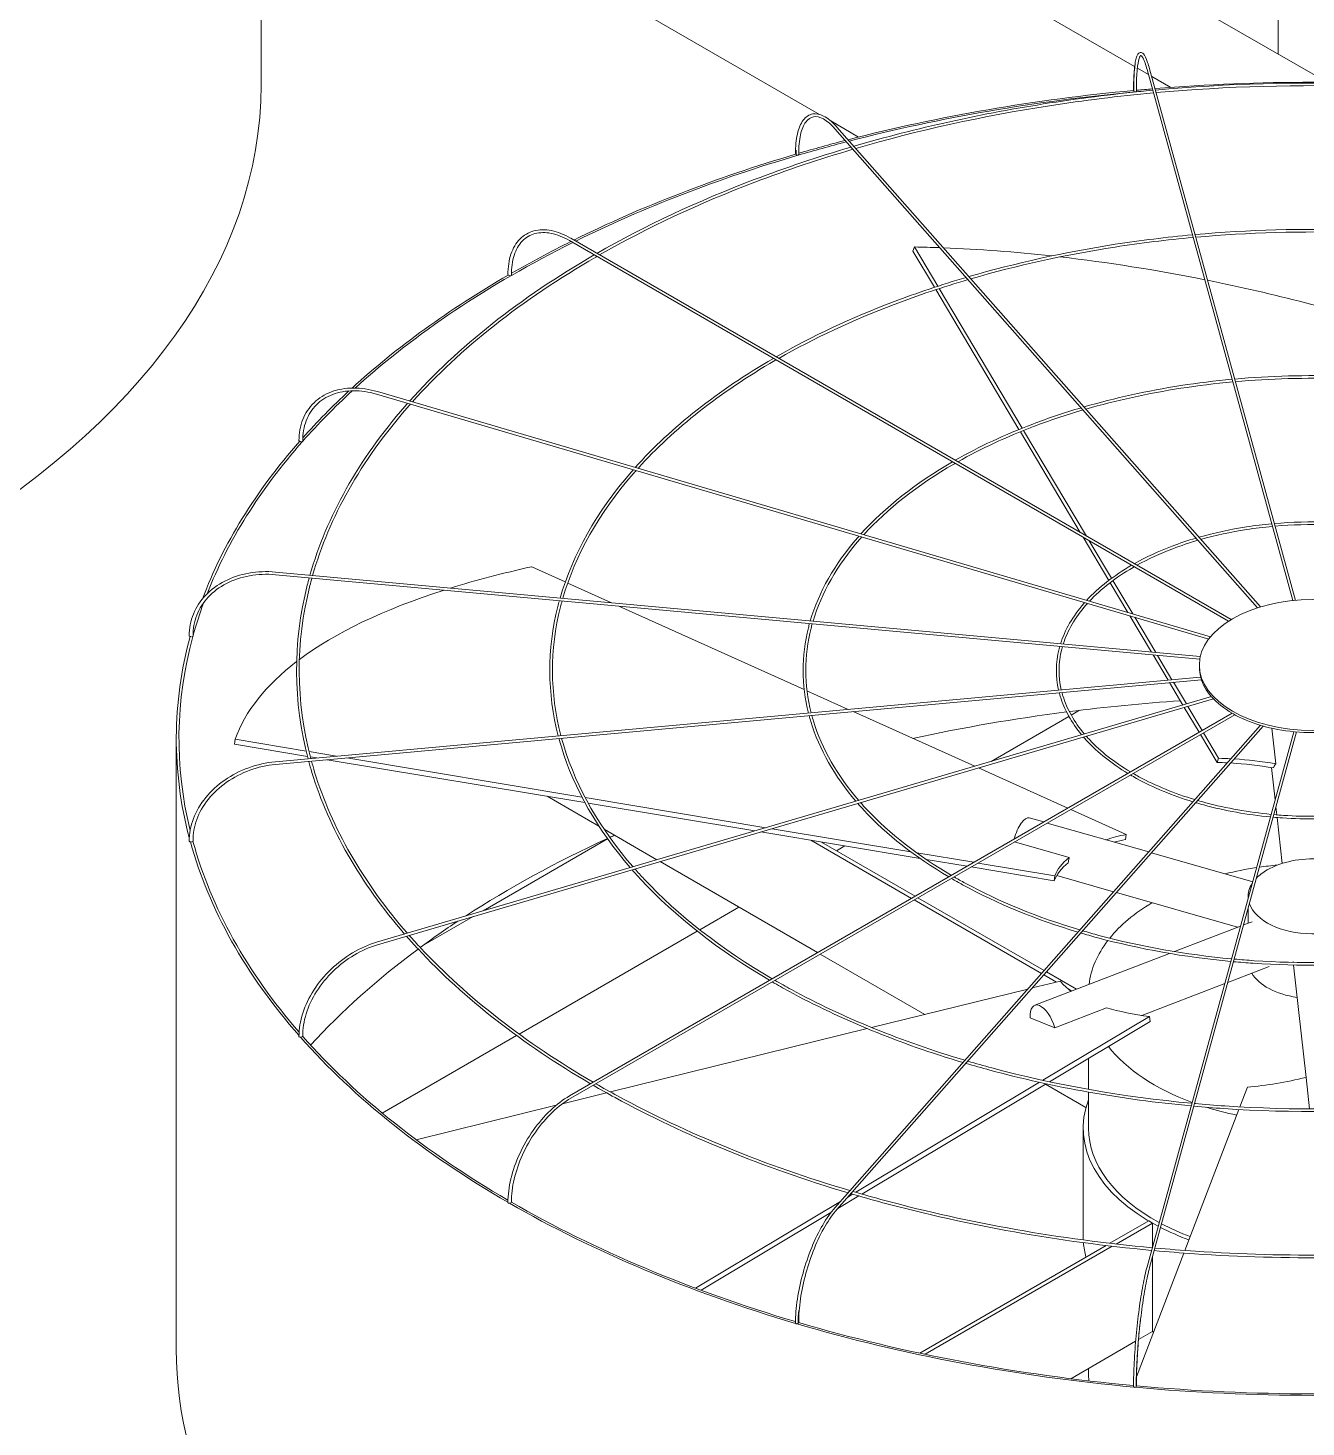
# Model space of a CAD drawing. Header units: millimetres. Extents: x -312439 to 477422, y -331570 to 212570.
# Drawn here: x 398832.4 to 399127.2, y 106753.4 to 107076 of the extents above; entities that cross this region are included whole.
import ezdxf

# ---------------------------------------------------------------- set-up
doc = ezdxf.new("R2010")
doc.units = ezdxf.units.MM

msp = doc.modelspace()

# ---------------------------------------------------------------- linework, layer by layer
at = {"color": 0, "linetype": 'Continuous', "lineweight": 0, "extrusion": (0, 0.816497, 0.57735)}
for p, q in [((399132.108, 107063.474), (398886.173, 107205.465)), ((399120.818, 107194.918), (399120.818, 107069.992)), ((398886.193, 107183.45), (399087.706, 107067.107)), ((399015.003, 107056.075), (398886.193, 107130.444)), ((399088.327, 107066.748), (399090.879, 107065.275)), ((399124.162, 106943.95), (399090.569, 107066.405)), ((399091.159, 107066.567), (399124.781, 106944.009)), ((399091.633, 107064.839), (399096.04, 107062.295)), ((399024.033, 107050.861), (399017.611, 107054.569)), ((399018.561, 107052.763), (399116.061, 106942.284)), ((399019.02, 107053.168), (399116.702, 106942.484)), ((399109.36, 106939.207), (398957.328, 107026.983)), ((398957.634, 107027.513), (399109.951, 106939.573)), ((399036.56, 107024.54), (399036.931, 107025.507)), ((399041.523, 107016.199), (399036.56, 107024.54)), ((399036.931, 107025.507), (399042.314, 107016.459)), ((399061.024, 106983.425), (399041.844, 107015.66)), ((399042.635, 107015.919), (399061.786, 106983.733)), ((398912.851, 106991.557), (399104.781, 106935.096)), ((399105.19, 106935.614), (398913.023, 106992.145)), ((399075.166, 106959.656), (399061.34, 106982.892)), ((399062.103, 106983.2), (399076.606, 106958.824)), ((399081.731, 106948.621), (399075.807, 106958.579)), ((399077.247, 106957.747), (399082.386, 106949.11)), ((398889.491, 106949.934), (399102.731, 106930.435)), ((398889.547, 106950.544), (399102.846, 106931.039)), ((398956.371, 106948.259), (398948.613, 106951.751)), ((398967.039, 106943.458), (398956.932, 106948.007)), ((399086.135, 106941.219), (399082.047, 106948.091)), ((399082.701, 106948.581), (399087.282, 106940.882)), ((399011.468, 106923.462), (398968.754, 106942.686)), ((399091.58, 106932.069), (399086.596, 106940.446)), ((399087.742, 106940.108), (399092.58, 106931.978)), ((399095.416, 106925.621), (399091.967, 106931.419)), ((399092.967, 106931.328), (399096.313, 106925.703)), ((399102.629, 106928.601), (399102.629, 106929.101)), ((399102.932, 106926.309), (398889.491, 106906.791)), ((399103.113, 106925.71), (398889.547, 106906.181)), ((399098.833, 106919.879), (399095.763, 106925.038)), ((399096.66, 106925.12), (399099.638, 106920.116)), ((398912.851, 106865.168), (399105.42, 106921.817)), ((399105.88, 106921.314), (398913.023, 106864.58)), ((399021.656, 106918.876), (399012.119, 106923.169)), ((398957.328, 106829.742), (399110.182, 106917.992)), ((399110.801, 106917.643), (398957.634, 106829.212)), ((399050.814, 106905.753), (399022.792, 106918.365)), ((399054.579, 106906.861), (399072.552, 106917.238)), ((399073.083, 106917.544), (399075.011, 106918.657)), ((399102.57, 106913.598), (399099.156, 106919.336)), ((399099.961, 106919.573), (399103.274, 106914.004)), ((399116.737, 106915.207), (399018.561, 106803.962)), ((399019.02, 106803.557), (399117.388, 106915.019)), ((399120.238, 106906.325), (399119.325, 106914.534)), ((398880.043, 106910.832), (398880.208, 106911.977)), ((398896.898, 106908.026), (398880.043, 106910.832)), ((398880.208, 106911.977), (398896.595, 106909.249)), ((399090.569, 106790.32), (399124.423, 106913.725)), ((399125.042, 106913.67), (399091.159, 106790.158)), ((399106.714, 106906.633), (399102.883, 106913.072)), ((399103.587, 106913.478), (399107.085, 106907.6)), ((398897.251, 106909.14), (398903.606, 106908.082)), ((398899.06, 106907.666), (398897.559, 106907.916)), ((398905.99, 106907.685), (398960.194, 106898.66)), ((399106.714, 106906.633), (399107.085, 106907.6)), ((398960.876, 106897.374), (398901.444, 106907.269)), ((399072.263, 106896.1), (399051.672, 106905.367)), ((399051.852, 106905.286), (399052.325, 106905.559)), ((399119.294, 106905.454), (399120.119, 106898.037)), ((398964.14, 106891.912), (398952.167, 106898.824)), ((398960.951, 106898.534), (399002.666, 106891.589)), ((399000.12, 106890.841), (398961.644, 106897.246)), ((399085.735, 106890.036), (399072.951, 106895.79)), ((399120.302, 106896.389), (399120.506, 106894.549)), ((399004.052, 106891.359), (399036.081, 106886.026)), ((399063.384, 106893.861), (399066.73, 106892.906)), ((399067.549, 106892.672), (399090.949, 106885.987)), ((399120.575, 106893.929), (399121.75, 106883.362)), ((398937.393, 106872.388), (398966.141, 106888.985)), ((398977.514, 106884.19), (398965.332, 106891.223)), ((398966.674, 106889.293), (398967.24, 106889.62)), ((399038.2, 106884.501), (399001.506, 106890.61)), ((399013.022, 106888.693), (399036.227, 106875.295)), ((399037.093, 106875.795), (399015.456, 106888.287)), ((399059.981, 106888.302), (399072.603, 106884.696)), ((399085.571, 106888.891), (399085.735, 106890.036)), ((399018.932, 106886.28), (399020.853, 106887.389)), ((399037.424, 106885.802), (399050.621, 106883.605)), ((399091.602, 106885.8), (399114.933, 106879.135)), ((399014.574, 106862.793), (398978.246, 106883.767)), ((399049.045, 106882.695), (399039.624, 106884.264)), ((399069.156, 106879.347), (399049.996, 106882.537)), ((399051.572, 106883.447), (399069.32, 106880.492)), ((399069.156, 106879.347), (399069.32, 106880.492)), ((399069.721, 106880.554), (399082.846, 106876.804)), ((399066.812, 106858.637), (399037.706, 106875.441)), ((399083.498, 106876.618), (399111.453, 106868.632)), ((399113.888, 106875.754), (399113.888, 106875.324)), ((398987.377, 106868.061), (398996.413, 106873.279)), ((399036.84, 106874.941), (399066.228, 106857.974)), ((399113.888, 106873.009), (399113.888, 106869.568)), ((398923.148, 106864.163), (398935.138, 106871.086)), ((399096.894, 106863.032), (399112.123, 106868.889)), ((399112.833, 106869.162), (399114.777, 106869.91)), ((398945.713, 106844.007), (398986.805, 106867.732)), ((399039.288, 106848.524), (399015.186, 106862.44)), ((399064.67, 106850.637), (399095.767, 106862.598)), ((399109.2, 106855.92), (399118.746, 106859.592)), ((399124.289, 106860.529), (399124.262, 106860.771)), ((399127.237, 106834.014), (399124.357, 106859.915)), ((399070.578, 106856.232), (399064.098, 106854.636)), ((399066.769, 106857.662), (399069.644, 106856.002)), ((399074.272, 106854.33), (399067.354, 106858.324)), ((399063.054, 106854.378), (399027.038, 106845.507)), ((399072.279, 106854.48), (399073.232, 106853.93)), ((399089.373, 106848.294), (399108.49, 106855.647)), ((399069.297, 106845.474), (399081.229, 106850.064)), ((399063.601, 106847.743), (399069.297, 106845.474)), ((399066.508, 106833.337), (399091.1, 106848.056)), ((399091.305, 106846.925), (399068.048, 106833.004)), ((399091.305, 106846.925), (399091.1, 106848.056)), ((398914.159, 106825.789), (398945.132, 106843.672)), ((399026.033, 106845.259), (398966.764, 106830.66)), ((399077.064, 106831.243), (399077.064, 106838.4)), ((399127.237, 106834.014), (399128.045, 106826.749)), ((398965.891, 106830.445), (398955.699, 106827.935)), ((399023.365, 106807.513), (399065.742, 106832.878)), ((399067.278, 106832.543), (399024.779, 106807.104)), ((399076.479, 106827.053), (399067.126, 106832.452)), ((399077.064, 106822.311), (399077.064, 106830.621)), ((399113.706, 106831.75), (399111.967, 106827.212)), ((398954.252, 106827.578), (398921.992, 106819.632)), ((399111.737, 106826.612), (399099.282, 106794.103)), ((399075.839, 106797.308), (399075.839, 106822.311)), ((398986.422, 106785.399), (399019.822, 106805.392)), ((399024.06, 106806.674), (399019.207, 106803.769)), ((399021.554, 106806.428), (399022.649, 106807.084)), ((399017.634, 106802.827), (398987.714, 106784.918)), ((399090.939, 106800.916), (399081.997, 106795.753)), ((399083.44, 106795.586), (399091.805, 106800.415)), ((399091.805, 106800.415), (399090.939, 106800.916)), ((399091.805, 106800.415), (399091.805, 106794.827)), ((399081.111, 106795.242), (399038.125, 106770.424)), ((399039.393, 106770.155), (399082.549, 106795.072)), ((399099.054, 106793.506), (399088.132, 106764.999)), ((399091.805, 106792.512), (399091.805, 106775.412)), ((399091.805, 106775.412), (399088.602, 106773.563)), ((399087.936, 106773.179), (399072.966, 106764.536)), ((399077.064, 106765.915), (399077.064, 106766.901)), ((399087.454, 106763.23), (399087.351, 106762.961))]:
    msp.add_line(p, q, dxfattribs=at)
at = {"color": 3, "linetype": 'Continuous', "lineweight": 0, "extrusion": (0, 0.816497, 0.57735)}
for p, q in [((398886.193, 107062.852), (398886.193, 107203.592)), ((398866.638, 106771.35), (398866.638, 106912.09))]:
    msp.add_line(p, q, dxfattribs=at)
at = {"color": 0, "linetype": 'Continuous', "lineweight": 0}
for centre, major_axis, ratio, start_param, end_param in [((398623.967, 107203.592), (-262.225, 0), 0.5773503, 2.0421116, 2.6702774), ((399128.864, 106912.09), (-262.225, 0), 0.5773503, 4.5737285, 4.8518651), ((399128.864, 106912.09), (-262.225, 0), 0.5773503, 4.8709744, 5.1337903), ((399128.864, 106912.09), (-261.613, 0), 0.5773503, 4.8702538, 5.1336735), ((399087.758, 107061.597), (0.306, 0), 0.5773503, 3.1415927, 3.7072911), ((399087.806, 107061.422), (0.306, 0.001), 0.5647458, 3.2969897, 4.867786), ((399087.806, 107061.422), (0.306, 0.001), 0.5647458, 4.867786, 6.2831853), ((399128.864, 106912.09), (-261.613, 0), 0.5773503, 4.8601846, 4.8693633), ((399128.864, 106912.09), (-262.225, 0), 0.5773503, 4.8542575, 4.8684283), ((399128.864, 106912.09), (-261.613, 0), 0.5773503, 5.1364588, 5.1836819), ((399128.864, 106912.09), (-262.225, 0), 0.5773503, 5.1365691, 5.1818933), ((399128.864, 106912.09), (-262.225, 0), 0.5773503, 5.1849758, 5.420347), ((399128.864, 106912.09), (-261.613, 0), 0.5773503, 5.183912, 5.4201653), ((399009.777, 107046.968), (0.306, 0), 0.5773503, 3.1415927, 4.134446), ((399009.916, 107046.811), (0.306, 0.003), 0.5659728, 3.6079382, 5.1787345), ((399009.916, 107046.811), (0.306, 0.003), 0.5659728, 5.1787345, 6.2831853), ((399128.864, 106912.09), (-261.613, 0), 0.5773503, 5.4234857, 5.718128), ((399128.864, 106912.09), (-262.225, 0), 0.5773503, 5.4236595, 5.4949761), ((399129.234, 106870.373), (-236.033, 90.421), 0.5343599, 5.2814302, 5.3074736), ((399129.234, 106870.373), (-236.033, 90.421), 0.5343599, 5.1688261, 5.2776752), ((399129.234, 106870.373), (-236.033, 90.421), 0.5343599, 5.0198116, 5.1604272), ((399128.864, 106912.09), (-262.225, 0), 0.5773503, 5.4989549, 5.7196003), ((398943.442, 107019.143), (0.306, 0), 0.5773503, 3.1415927, 4.450555), ((398943.659, 107019.018), (0.306, 0.004), 0.5683066, 3.9193388, 5.4901351), ((398943.659, 107019.018), (0.306, 0.004), 0.5683066, 5.4901351, 6.2831853), ((399129.234, 106870.373), (-236.033, 90.421), 0.5343599, 4.8289255, 5.0170065), ((399128.864, 106912.09), (-261.613, 0), 0.5773503, 5.7230202, 5.8115447), ((399128.864, 106912.09), (-262.225, 0), 0.5773503, 5.7247725, 5.8068149), ((399128.864, 106912.09), (-262.225, 0), 0.5773503, 5.8129334, 6.0685314), ((399128.864, 106912.09), (-261.613, 0), 0.5773503, 5.8119417, 6.0598961), ((398895.247, 106980.844), (0.306, 0), 0.5773503, 3.1415927, 4.7647143), ((398895.52, 106980.764), (0.306, 0.005), 0.5715189, 4.2314546, 5.8022509), ((398895.52, 106980.764), (0.306, 0.005), 0.5715189, 5.8022509, 6.2831853), ((399129.028, 106870.552), (-250.189, 35.961), 0.3284711, 5.5638228, 5.6785471), ((399129.028, 106870.552), (-250.189, 35.961), 0.3284711, 5.6885713, 5.965771), ((399128.864, 106912.09), (-261.613, 0), 0.5773503, 6.0736106, 6.1250005), ((399128.864, 106912.09), (-262.225, 0), 0.5773503, 6.126925, 6.4343205), ((399128.864, 106912.09), (-261.613, 0), 0.5773503, 6.1262297, 6.4235661), ((398869.91, 106935.822), (0.306, 0), 0.5773503, 3.1415927, 5.0788735), ((398870.212, 106935.794), (0.306, 0.006), 0.5752952, 4.5444916, 6.1152879), ((398870.212, 106935.794), (0.306, 0.006), 0.5752952, 6.1152879, 6.2831853), ((399129.028, 106870.552), (-250.189, 35.961), 0.3284711, 5.9728515, 6.2156373), ((399128.755, 106928.601), (-26.126, 0), 0.5773503, 0, 0.1535113), ((399128.755, 106928.601), (-26.126, 0), 0.5773503, 0.160648, 0.4676706), ((399128.864, 106770.85), (-261.613, 0), 0.5773503, 4.8296672, 4.9289778), ((399128.755, 106928.601), (-26.126, 0), 0.5773503, 0.4748072, 0.7818298), ((399128.864, 106770.85), (-261.613, 0), 0.5773503, 4.9315023, 5.0730373), ((399128.755, 106928.601), (-26.126, 0), 0.5773503, 0.7889665, 1.0959891), ((399128.755, 106928.601), (-26.126, 0), 0.5773503, 1.1031258, 1.4101484), ((399128.755, 106928.601), (-26.126, 0), 0.5773503, 1.417285, 1.7243076), ((399129.234, 106870.373), (56.639, -21.698), 0.5343599, 2.113134, 2.1658809), ((399128.864, 106869.406), (-56.639, 21.698), 0.5343599, 5.2632147, 5.3074736), ((399128.864, 106869.406), (-56.639, 21.698), 0.5343599, 5.0728277, 5.2488944), ((399129.234, 106870.373), (56.639, -21.698), 0.5343599, 1.92896, 2.0989228), ((399061.866, 106888.547), (1.518, 5.315), 0.3621096, 0, 1.5955332), ((398869.91, 106888.483), (0.306, 0), 0.5773503, 3.1415927, 5.3930328), ((399128.864, 106912.09), (-262.225, 0), 0.5773503, 0.15775, 0.4689102), ((398870.212, 106888.51), (0.306, 0.006), 0.5792658, 4.8585762, 6.2831853), ((399128.864, 106912.09), (-261.613, 0), 0.5773503, 0.1573017, 0.4645126), ((399128.864, 106770.85), (-261.613, 0), 0.5773503, 5.3840325, 5.5566031), ((399128.864, 106770.85), (-261.613, 0), 0.5773503, 5.3759613, 5.381266), ((399129.028, 106870.552), (-60.036, 8.629), 0.3284711, 5.5638228, 5.6832782), ((399128.864, 106869.406), (-60.036, 8.629), 0.3284711, 5.5638228, 5.6281345), ((399128.864, 106869.406), (-60.036, 8.629), 0.3284711, 5.9809914, 6.2156373), ((399129.028, 106870.552), (-60.036, 8.629), 0.3284711, 5.9787164, 6.2156373), ((399128.864, 106853.442), (-51.8, 0), 0.5773503, 4.9668384, 5.1151413), ((399128.864, 106875.754), (-14.976, 0), 0.5773503, 5.4977871, 5.7722245), ((399128.864, 106853.442), (-51.8, 0), 0.5773503, 4.8725497, 4.9536635), ((399128.864, 106875.754), (-14.976, 0), 0.5773503, 3.6916997, 5.4977871), ((399128.864, 106875.754), (-14.976, 0), 0.5773503, 5.9253681, 6.3268432), ((399128.864, 106853.442), (-51.8, 0), 0.5773503, 5.5125312, 5.8454489), ((399128.864, 106875.754), (-14.976, 0), 0.5773503, 0.1968015, 2.9056449), ((399128.864, 106770.85), (-261.613, 0), 0.5773503, 5.5668053, 5.6187776), ((399128.864, 106853.442), (-51.8, 0), 0.5773503, 5.864801, 6.2160224), ((399128.864, 106770.85), (-261.613, 0), 0.5773503, 5.6218563, 5.7966666), ((399128.658, 106870.538), (-59.674, -10.853), 0.3443205, 0.1772511, 0.3142745), ((399128.864, 106860.846), (-14.976, 0), 0.5773503, 0.3310244, 1.3226651), ((399066.654, 106845.477), (-1.984, 5.159), 0.4527097, 4.5393785, 7.2340672), ((399128.658, 106870.538), (-59.674, -10.853), 0.3443205, 0.5921448, 0.8290657), ((398895.247, 106843.46), (0.306, 0), 0.5773503, 3.1415927, 5.7071921), ((399128.864, 106912.09), (-262.225, 0), 0.5773503, 0.4717795, 0.7837457), ((398895.52, 106843.54), (0.306, 0.005), 0.5830421, 5.1737369, 6.2831853), ((399128.864, 106912.09), (-261.613, 0), 0.5773503, 0.4715588, 0.781436), ((399128.864, 106853.442), (-51.8, 0), 0.5773503, 0.4237953, 1.0021877), ((399128.493, 106870.346), (-56.425, -22.248), 0.5660586, 1.0925617, 1.3294826), ((399128.864, 106822.311), (-53.025, 0), 0.5773503, 6.0678252, 7.1147249), ((399128.864, 106853.442), (-51.8, 0), 0.5773503, 1.0153625, 1.0203014), ((399128.864, 106853.442), (-51.8, 0), 0.5773503, 1.0757224, 1.2236785), ((399128.864, 106822.311), (-51.8, 0), 0.5773503, 0, 0.8158921), ((398943.442, 106805.162), (0.306, 0), 0.5773503, 3.1415927, 6.0213513), ((399128.864, 106912.09), (-262.225, 0), 0.5773503, 0.7858257, 1.0981183), ((398943.659, 106805.287), (0.306, 0.004), 0.5862544, 5.4898935, 6.2831853), ((399128.864, 106912.09), (-261.613, 0), 0.5773503, 0.7858227, 1.096892), ((399128.864, 106822.311), (-53.025, 0), 0.5773503, 0.8456372, 1.0001122), ((399128.864, 106822.311), (-51.8, 0), 0.5773503, 0.8304704, 0.9913861), ((399128.864, 106797.308), (-53.025, 0), 0.5773503, 0, 0.0255506), ((399128.864, 106797.308), (-53.025, 0), 0.5773503, 0.0459168, 0.1554998), ((399009.777, 106777.336), (-0.306, 0), 0.5773503, 0, 3.1415927), ((399128.864, 106912.09), (-262.225, 0), 0.5773503, 1.0998851, 1.4125333), ((399009.916, 106777.494), (-0.306, -0.003), 0.5885883, 2.6652649, 3.1415927), ((399128.864, 106912.09), (-261.613, 0), 0.5773503, 1.1000981, 1.4118355), ((399128.864, 106797.308), (-53.025, 0), 0.5773503, 0.7969487, 0.8037884), ((399128.864, 106765.915), (-51.8, 0), 0.5773503, 0, 0.0632109), ((399087.758, 106762.708), (-0.306, 0), 0.5773503, 0, 3.1415927), ((399128.864, 106912.09), (-262.225, 0), 0.5773503, 1.4139544, 1.727034), ((399087.806, 106762.882), (-0.306, -0.001), 0.5898153, 2.9827557, 3.1415927), ((399128.864, 106912.09), (-261.613, 0), 0.5773503, 1.41439, 1.726367)]:
    msp.add_ellipse(centre, major_axis=major_axis, ratio=ratio, start_param=start_param, end_param=end_param, dxfattribs=at)
at = {"color": 3, "linetype": 'Continuous', "lineweight": 0}
for centre, start_param, end_param in [((398623.967, 107062.852), 2.3561945, 3.1415927), ((399128.864, 106771.35), 0, 2.3561945)]:
    msp.add_ellipse(centre, major_axis=(-262.225, 0), ratio=0.5773503, start_param=start_param, end_param=end_param, dxfattribs=at)
at = {"color": 0, "linetype": 'Continuous', "lineweight": 0}
msp.add_ellipse((399128.755, 106929.101), major_axis=(-26.126, 0), ratio=0.5773503, dxfattribs=at)
for points, knots in [([(399087.452, 107061.597), (399087.452, 107063.301), (399087.504, 107064.817), (399087.706, 107067.336), (399087.856, 107068.335), (399088.258, 107069.757), (399088.483, 107070.272), (399089.268, 107070.388), (399089.517, 107070.24), (399090.068, 107069.655), (399090.375, 107069), (399090.855, 107067.619), (399091.007, 107067.121), (399091.159, 107066.567)], [4.712389, 4.712389, 4.712389, 4.712389, 5.0265482, 5.0265482, 5.3407075, 5.3407075, 5.6548668, 5.6548668, 5.8236028, 5.8236028, 6.1377621, 6.1377621, 6.2831853, 6.2831853, 6.2831853, 6.2831853]), ([(399090.569, 107066.405), (399090.25, 107067.565), (399089.931, 107068.457), (399089.375, 107069.537), (399089.126, 107069.687), (399089.099, 107069.687), (399088.894, 107069.538), (399088.542, 107068.374), (399088.398, 107067.524), (399088.187, 107065.28), (399088.125, 107063.85), (399088.112, 107061.962), (399088.112, 107061.695), (399088.112, 107061.423)], [0, 0, 0, 0, 0.3152669, 0.3152669, 0.6094726, 0.6094726, 0.9267406, 0.9267406, 1.2208373, 1.2208373, 1.5356304, 1.5356304, 1.5863402, 1.5863402, 1.5863402, 1.5863402]), ([(399087.834, 107067.733), (399087.825, 107067.672), (399087.816, 107067.61), (399087.664, 107066.523), (399087.57, 107065.22), (399087.507, 107062.983), (399087.498, 107062.222), (399087.5, 107061.422)], [1.10131175, 1.10131175, 1.10131175, 1.10131175, 1.12076762, 1.12076762, 1.43803566, 1.43803566, 1.5863026, 1.5863026, 1.5863026, 1.5863026]), ([(399165.013, 107061.687), (399157.518, 107062.364), (399149.966, 107062.832), (399125.738, 107063.648), (399108.98, 107063.177), (399092.498, 107061.687)], [5.342386, 5.342386, 5.342386, 5.342386, 5.43953692, 5.43953692, 5.65318828, 5.65318828, 5.65318828, 5.65318828]), ([(399164.848, 107061.087), (399157.33, 107061.764), (399149.754, 107062.23), (399125.636, 107063.03), (399109.013, 107062.561), (399092.663, 107061.087)], [5.34285963, 5.34285963, 5.34285963, 5.34285963, 5.44045758, 5.44045758, 5.65271466, 5.65271466, 5.65271466, 5.65271466]), ([(399091.879, 107061.63), (399083.872, 107060.893), (399075.931, 107059.916), (399052.504, 107056.29), (399037.342, 107052.942), (399022.936, 107048.731)], [5.65586592, 5.65586592, 5.65586592, 5.65586592, 5.75969853, 5.75969853, 5.96646224, 5.96646224, 5.96646224, 5.96646224]), ([(399092.043, 107061.03), (399083.966, 107060.289), (399075.956, 107059.303), (399052.635, 107055.685), (399037.639, 107052.377), (399023.383, 107048.224)], [5.65539644, 5.65539644, 5.65539644, 5.65539644, 5.76029586, 5.76029586, 5.96514032, 5.96514032, 5.96514032, 5.96514032]), ([(399009.471, 107046.968), (399009.471, 107048.684), (399009.621, 107050.233), (399010.218, 107052.858), (399010.663, 107053.936), (399011.843, 107055.521), (399012.592, 107056.027), (399014.233, 107056.312), (399015.092, 107056.138), (399016.905, 107055.218), (399017.87, 107054.432), (399018.894, 107053.309), (399018.957, 107053.239), (399019.02, 107053.168)], [4.712389, 4.712389, 4.712389, 4.712389, 5.0265482, 5.0265482, 5.3407075, 5.3407075, 5.6548668, 5.6548668, 5.9484515, 5.9484515, 6.2626108, 6.2626108, 6.2831853, 6.2831853, 6.2831853, 6.2831853]), ([(399018.561, 107052.763), (399017.647, 107053.799), (399016.739, 107054.564), (399015.056, 107055.486), (399014.29, 107055.643), (399012.948, 107055.408), (399012.351, 107055.014), (399011.324, 107053.615), (399010.908, 107052.61), (399010.355, 107050.107), (399010.216, 107048.616), (399010.222, 107046.909), (399010.222, 107046.861), (399010.222, 107046.813)], [0, 0, 0, 0, 0.3146448, 0.3146448, 0.6289116, 0.6289116, 0.9461796, 0.9461796, 1.2634477, 1.2634477, 1.5772832, 1.5772832, 1.5863402, 1.5863402, 1.5863402, 1.5863402]), ([(399022.287, 107048.541), (399014.613, 107046.28), (399007.156, 107043.775), (398986.923, 107036.087), (398974.746, 107030.379), (398963.669, 107024.029)], [5.96956861, 5.96956861, 5.96956861, 5.96956861, 6.07987049, 6.07987049, 6.27966483, 6.27966483, 6.27966483, 6.27966483]), ([(399022.734, 107048.034), (399014.961, 107045.752), (399007.41, 107043.218), (398987.259, 107035.557), (398975.233, 107029.929), (398964.283, 107023.674)], [5.96825255, 5.96825255, 5.96825255, 5.96825255, 6.08012371, 6.08012371, 6.27780239, 6.27780239, 6.27780239, 6.27780239]), ([(399009.619, 107047.823), (399009.614, 107047.619), (399009.61, 107047.412), (399009.609, 107047.072), (399009.609, 107046.942), (399009.61, 107046.81)], [7.805980691, 7.805980691, 7.805980691, 7.805980691, 7.845140151, 7.845140151, 7.869416781, 7.869416781, 7.869416781, 7.869416781]), ([(398943.136, 107019.143), (398943.136, 107020.868), (398943.372, 107022.463), (398944.306, 107025.242), (398945.004, 107026.426), (398946.803, 107028.246), (398947.902, 107028.882), (398950.369, 107029.534), (398951.736, 107029.551), (398954.601, 107028.982), (398956.1, 107028.394), (398957.608, 107027.528), (398957.621, 107027.521), (398957.634, 107027.513)], [0, 0, 0, 0, 0.3141593, 0.3141593, 0.6283185, 0.6283185, 0.9411039, 0.9411039, 1.2538555, 1.2538555, 1.5680148, 1.5680148, 1.5707963, 1.5707963, 1.5707963, 1.5707963]), ([(398957.328, 107026.983), (398955.89, 107027.813), (398954.459, 107028.373), (398951.759, 107028.908), (398950.492, 107028.883), (398948.241, 107028.27), (398947.255, 107027.682), (398945.632, 107025.989), (398944.996, 107024.88), (398944.151, 107022.233), (398943.943, 107020.695), (398943.965, 107019.022)], [4.712389, 4.712389, 4.712389, 4.712389, 5.029657, 5.029657, 5.3469251, 5.3469251, 5.6641931, 5.6641931, 5.9814611, 5.9814611, 6.2987292, 6.2987292, 6.2987292, 6.2987292]), ([(399101.021, 107028.302), (399095.036, 107027.75), (399089.1, 107027.019), (399071.584, 107024.309), (399060.246, 107021.81), (399049.469, 107018.666)], [5.65618024, 5.65618024, 5.65618024, 5.65618024, 5.75959703, 5.75959703, 5.96555925, 5.96555925, 5.96555925, 5.96555925]), ([(399101.186, 107027.702), (399095.13, 107027.146), (399089.125, 107026.406), (399071.715, 107023.704), (399060.543, 107021.244), (399049.916, 107018.159)], [5.6555551, 5.6555551, 5.6555551, 5.6555551, 5.760393, 5.760393, 5.9637948, 5.9637948, 5.9637948, 5.9637948]), ([(399155.87, 107028.359), (399150.286, 107028.862), (399144.66, 107029.209), (399126.543, 107029.821), (399113.989, 107029.471), (399101.641, 107028.359)], [5.34296141, 5.34296141, 5.34296141, 5.34296141, 5.43938168, 5.43938168, 5.65261288, 5.65261288, 5.65261288, 5.65261288]), ([(399155.705, 107027.758), (399150.098, 107028.262), (399144.449, 107028.608), (399126.44, 107029.203), (399114.022, 107028.855), (399101.806, 107027.758)], [5.34359392, 5.34359392, 5.34359392, 5.34359392, 5.44060854, 5.44060854, 5.65198037, 5.65198037, 5.65198037, 5.65198037]), ([(399048.82, 107018.476), (399043.069, 107016.782), (399037.48, 107014.904), (399022.359, 107009.159), (399013.269, 107004.903), (399004.993, 107000.171)], [5.96969757, 5.96969757, 5.96969757, 5.96969757, 6.07982614, 6.07982614, 6.27841616, 6.27841616, 6.27841616, 6.27841616]), ([(399049.267, 107017.969), (399043.417, 107016.253), (399037.734, 107014.347), (399022.695, 107008.629), (399013.756, 107004.453), (399005.607, 106999.816)], [5.96794353, 5.96794353, 5.96794353, 5.96794353, 6.08016355, 6.08016355, 6.27592849, 6.27592849, 6.27592849, 6.27592849]), ([(399110.161, 106994.985), (399106.198, 106994.618), (399102.268, 106994.134), (399090.661, 106992.34), (399083.144, 106990.687), (399075.993, 106988.611)], [5.65683386, 5.65683386, 5.65683386, 5.65683386, 5.75939254, 5.75939254, 5.96383461, 5.96383461, 5.96383461, 5.96383461]), ([(399146.73, 106995.042), (399143.056, 106995.37), (399139.356, 106995.598), (399127.346, 106996.006), (399118.996, 106995.776), (399110.781, 106995.042)], [5.34408303, 5.34408303, 5.34408303, 5.34408303, 5.43906993, 5.43906993, 5.65149126, 5.65149126, 5.65149126, 5.65149126]), ([(399146.565, 106994.441), (399142.868, 106994.77), (399139.144, 106994.996), (399127.244, 106995.387), (399119.029, 106995.16), (399110.946, 106994.441)], [5.34503474, 5.34503474, 5.34503474, 5.34503474, 5.44090812, 5.44090812, 5.65053954, 5.65053954, 5.65053954, 5.65053954]), ([(398894.941, 106980.844), (398894.941, 106982.577), (398895.241, 106984.227), (398896.416, 106987.196), (398897.293, 106988.515), (398899.533, 106990.682), (398900.897, 106991.53), (398903.968, 106992.671), (398905.675, 106992.965), (398909.264, 106992.978), (398911.145, 106992.697), (398913.023, 106992.145)], [4.712389, 4.712389, 4.712389, 4.712389, 5.0265482, 5.0265482, 5.3407075, 5.3407075, 5.6548668, 5.6548668, 5.969026, 5.969026, 6.2831853, 6.2831853, 6.2831853, 6.2831853]), ([(398912.851, 106991.557), (398911.035, 106992.091), (398909.222, 106992.358), (398905.788, 106992.335), (398904.166, 106992.045), (398901.274, 106990.945), (398900.003, 106990.135), (398897.928, 106988.077), (398897.124, 106986.828), (398896.059, 106984.005), (398895.798, 106982.431), (398895.826, 106980.769)], [0, 0, 0, 0, 0.317268, 0.317268, 0.6345361, 0.6345361, 0.9518041, 0.9518041, 1.2690722, 1.2690722, 1.5863402, 1.5863402, 1.5863402, 1.5863402]), ([(399110.326, 106994.385), (399106.292, 106994.014), (399102.293, 106993.521), (399090.792, 106991.735), (399083.44, 106990.122), (399076.442, 106988.103)], [5.65589869, 5.65589869, 5.65589869, 5.65589869, 5.76058509, 5.76058509, 5.96118261, 5.96118261, 5.96118261, 5.96118261]), ([(398919.991, 106989.456), (398919.766, 106989.201), (398919.542, 106988.946), (398908.702, 106976.476), (398901.304, 106963.322), (398897.469, 106949.82)], [0.31387846, 0.31387846, 0.31387846, 0.31387846, 0.32022171, 0.32022171, 0.6228537, 0.6228537, 0.6228537, 0.6228537]), ([(398920.64, 106989.266), (398920.367, 106988.958), (398920.097, 106988.65), (398909.265, 106976.204), (398901.911, 106963.148), (398898.09, 106949.763)], [0.31209175, 0.31209175, 0.31209175, 0.31209175, 0.31977769, 0.31977769, 0.62202139, 0.62202139, 0.62202139, 0.62202139]), ([(399075.344, 106988.421), (399071.52, 106987.293), (399067.802, 106986.043), (399057.791, 106982.241), (399051.784, 106979.436), (399046.307, 106976.318)], [5.97003164, 5.97003164, 5.97003164, 5.97003164, 6.07973571, 6.07973571, 6.27604568, 6.27604568, 6.27604568, 6.27604568]), ([(399075.792, 106987.914), (399071.867, 106986.764), (399068.056, 106985.486), (399058.127, 106981.71), (399052.271, 106978.985), (399046.922, 106975.963)], [5.96740299, 5.96740299, 5.96740299, 5.96740299, 6.08024114, 6.08024114, 6.27230164, 6.27230164, 6.27230164, 6.27230164]), ([(398972.057, 106974.14), (398971.881, 106973.94), (398971.705, 106973.74), (398963.611, 106964.428), (398958.076, 106954.617), (398955.18, 106944.542)], [0.31368489, 0.31368489, 0.31368489, 0.31368489, 0.32029533, 0.32029533, 0.62093354, 0.62093354, 0.62093354, 0.62093354]), ([(398972.706, 106973.949), (398972.482, 106973.697), (398972.26, 106973.445), (398964.175, 106964.156), (398958.683, 106954.443), (398955.801, 106944.486)], [0.31130083, 0.31130083, 0.31130083, 0.31130083, 0.31970361, 0.31970361, 0.61980435, 0.61980435, 0.61980435, 0.61980435]), ([(399119.301, 106961.668), (399117.361, 106961.486), (399115.436, 106961.248), (399109.739, 106960.37), (399106.042, 106959.564), (399102.519, 106958.554)], [5.65878241, 5.65878241, 5.65878241, 5.65878241, 5.75876753, 5.75876753, 5.95869527, 5.95869527, 5.95869527, 5.95869527]), ([(399119.466, 106961.069), (399117.455, 106960.882), (399115.461, 106960.635), (399109.87, 106959.765), (399106.339, 106958.999), (399102.968, 106958.045)], [5.65692719, 5.65692719, 5.65692719, 5.65692719, 5.76114351, 5.76114351, 5.95335964, 5.95335964, 5.95335964, 5.95335964]), ([(399137.59, 106961.724), (399135.827, 106961.879), (399134.052, 106961.987), (399128.151, 106962.19), (399124.003, 106962.082), (399119.921, 106961.724)], [5.34742678, 5.34742678, 5.34742678, 5.34742678, 5.43812478, 5.43812478, 5.64814751, 5.64814751, 5.64814751, 5.64814751]), ([(399137.425, 106961.124), (399135.639, 106961.278), (399133.84, 106961.385), (399128.048, 106961.572), (399124.036, 106961.465), (399120.085, 106961.124)], [5.34934775, 5.34934775, 5.34934775, 5.34934775, 5.44178794, 5.44178794, 5.64622654, 5.64622654, 5.64622654, 5.64622654]), ([(399024.115, 106958.826), (399023.99, 106958.685), (399023.866, 106958.543), (399018.517, 106952.388), (399014.843, 106945.915), (399012.888, 106939.265)], [0.31344956, 0.31344956, 0.31344956, 0.31344956, 0.32044212, 0.32044212, 0.61727915, 0.61727915, 0.61727915, 0.61727915]), ([(399024.764, 106958.635), (399024.592, 106958.442), (399024.421, 106958.248), (399019.081, 106952.116), (399015.451, 106945.742), (399013.51, 106939.208)], [0.30986952, 0.30986952, 0.30986952, 0.30986952, 0.31955549, 0.31955549, 0.6155298, 0.6155298, 0.6155298, 0.6155298]), ([(399101.869, 106958.365), (399099.97, 106957.804), (399098.124, 106957.183), (399093.224, 106955.323), (399090.3, 106953.968), (399087.622, 106952.465)], [5.97102709, 5.97102709, 5.97102709, 5.97102709, 6.0794509, 6.0794509, 6.26898955, 6.26898955, 6.26898955, 6.26898955]), ([(399102.316, 106957.858), (399100.318, 106957.275), (399098.378, 106956.626), (399093.56, 106954.793), (399090.788, 106953.516), (399088.24, 106952.108)], [5.96578422, 5.96578422, 5.96578422, 5.96578422, 6.08045705, 6.08045705, 6.26142742, 6.26142742, 6.26142742, 6.26142742]), ([(398869.604, 106935.822), (398869.604, 106937.558), (398869.936, 106939.266), (398871.235, 106942.452), (398872.201, 106943.93), (398874.666, 106946.509), (398876.164, 106947.61), (398879.544, 106949.331), (398881.425, 106949.95), (398885.387, 106950.652), (398887.467, 106950.734), (398889.547, 106950.544)], [4.712389, 4.712389, 4.712389, 4.712389, 5.0265482, 5.0265482, 5.3407075, 5.3407075, 5.6548668, 5.6548668, 5.969026, 5.969026, 6.2831853, 6.2831853, 6.2831853, 6.2831853]), ([(398889.491, 106949.934), (398887.475, 106950.118), (398885.461, 106950.036), (398881.637, 106949.348), (398879.829, 106948.742), (398876.597, 106947.071), (398875.176, 106946.007), (398872.857, 106943.528), (398871.96, 106942.114), (398870.775, 106939.076), (398870.487, 106937.452), (398870.518, 106935.8)], [0, 0, 0, 0, 0.317268, 0.317268, 0.6345361, 0.6345361, 0.9518041, 0.9518041, 1.2690722, 1.2690722, 1.5863402, 1.5863402, 1.5863402, 1.5863402]), ([(398897.301, 106949.22), (398897.142, 106948.642), (398896.989, 106948.064), (398893.49, 106934.245), (398893.557, 106920.711), (398897.039, 106907.481)], [0.6273321, 0.6273321, 0.6273321, 0.6273321, 0.64026634, 0.64026634, 0.9362265, 0.9362265, 0.9362265, 0.9362265]), ([(398897.921, 106949.163), (398897.758, 106948.578), (398897.603, 106947.993), (398894.1, 106934.207), (398894.169, 106920.726), (398897.658, 106907.538)], [0.62653255, 0.62653255, 0.62653255, 0.62653255, 0.63973087, 0.63973087, 0.93697289, 0.93697289, 0.93697289, 0.93697289]), ([(398955.01, 106943.943), (398954.885, 106943.491), (398954.766, 106943.039), (398952.154, 106932.715), (398952.185, 106922.625), (398954.744, 106912.758)], [0.62689443, 0.62689443, 0.62689443, 0.62689443, 0.64035432, 0.64035432, 0.93404611, 0.93404611, 0.93404611, 0.93404611]), ([(398955.63, 106943.886), (398955.502, 106943.427), (398955.38, 106942.968), (398952.764, 106932.677), (398952.797, 106922.64), (398955.362, 106912.814)], [0.62582334, 0.62582334, 0.62582334, 0.62582334, 0.63964072, 0.63964072, 0.93502054, 0.93502054, 0.93502054, 0.93502054]), ([(399076.172, 106943.512), (399076.099, 106943.429), (399076.026, 106943.346), (399073.423, 106940.347), (399071.612, 106937.213), (399070.602, 106933.988)], [0.31275087, 0.31275087, 0.31275087, 0.31275087, 0.32087906, 0.32087906, 0.60646372, 0.60646372, 0.60646372, 0.60646372]), ([(399076.823, 106943.321), (399076.701, 106943.186), (399076.581, 106943.051), (399073.988, 106940.076), (399072.222, 106937.041), (399071.226, 106933.931)], [0.30556743, 0.30556743, 0.30556743, 0.30556743, 0.31911145, 0.31911145, 0.60263629, 0.60263629, 0.60263629, 0.60263629]), ([(399012.717, 106938.666), (399012.627, 106938.344), (399012.542, 106938.022), (399010.816, 106931.193), (399010.814, 106924.542), (399012.454, 106918.035)], [0.62618978, 0.62618978, 0.62618978, 0.62618978, 0.64052907, 0.64052907, 0.92987427, 0.92987427, 0.92987427, 0.92987427]), ([(399013.337, 106938.609), (399013.244, 106938.28), (399013.156, 106937.951), (399011.426, 106931.155), (399011.426, 106924.557), (399013.071, 106918.091)], [0.62457061, 0.62457061, 0.62457061, 0.62457061, 0.6394598, 0.6394598, 0.93127617, 0.93127617, 0.93127617, 0.93127617]), ([(399070.424, 106933.389), (399070.369, 106933.197), (399070.318, 106933.005), (399069.479, 106929.671), (399069.445, 106926.46), (399070.169, 106923.313)], [0.62410482, 0.62410482, 0.62410482, 0.62410482, 0.64104385, 0.64104385, 0.91753144, 0.91753144, 0.91753144, 0.91753144]), ([(399071.044, 106933.332), (399070.987, 106933.133), (399070.933, 106932.933), (399070.089, 106929.633), (399070.057, 106926.474), (399070.785, 106923.369)], [0.62079185, 0.62079185, 0.62079185, 0.62079185, 0.63891194, 0.63891194, 0.91997787, 0.91997787, 0.91997787, 0.91997787]), ([(399070.317, 106922.711), (399070.386, 106922.447), (399070.46, 106922.183), (399071.475, 106918.831), (399073.143, 106915.824), (399075.476, 106913.008)], [0.93516687, 0.93516687, 0.93516687, 0.93516687, 0.95843835, 0.95843835, 1.2316048, 1.2316048, 1.2316048, 1.2316048]), ([(399070.936, 106922.768), (399071.004, 106922.51), (399071.078, 106922.252), (399072.095, 106918.956), (399073.767, 106915.985), (399076.117, 106913.197)], [0.93813971, 0.93813971, 0.93813971, 0.93813971, 0.96156851, 0.96156851, 1.23828559, 1.23828559, 1.23828559, 1.23828559]), ([(399012.61, 106917.434), (399012.733, 106916.975), (399012.864, 106916.517), (399014.941, 106909.686), (399018.46, 106903.481), (399023.41, 106897.692)], [0.93878416, 0.93878416, 0.93878416, 0.93878416, 0.9592157, 0.9592157, 1.24402203, 1.24402203, 1.24402203, 1.24402203]), ([(399013.229, 106917.491), (399013.351, 106917.038), (399013.482, 106916.586), (399015.561, 106909.811), (399019.084, 106903.644), (399024.055, 106897.881)], [0.94031776, 0.94031776, 0.94031776, 0.94031776, 0.96078603, 0.96078603, 1.24747633, 1.24747633, 1.24747633, 1.24747633]), ([(398954.903, 106912.157), (398955.08, 106911.504), (398955.267, 106910.851), (398958.407, 106900.541), (398963.779, 106891.138), (398971.35, 106882.377)], [0.94000678, 0.94000678, 0.94000678, 0.94000678, 0.95947637, 0.95947637, 1.24820492, 1.24820492, 1.24820492, 1.24820492]), ([(398955.522, 106912.214), (398955.698, 106911.566), (398955.885, 106910.92), (398959.027, 106900.667), (398964.404, 106891.301), (398971.996, 106882.567)], [0.94103976, 0.94103976, 0.94103976, 0.94103976, 0.9605244, 0.9605244, 1.25053309, 1.25053309, 1.25053309, 1.25053309]), ([(399075.909, 106912.497), (399076.155, 106912.212), (399076.408, 106911.929), (399079.214, 106908.897), (399082.409, 106906.354), (399086.134, 106904.109)], [1.24820371, 1.24820371, 1.24820371, 1.24820371, 1.27608724, 1.27608724, 1.54927756, 1.54927756, 1.54927756, 1.54927756]), ([(399076.556, 106912.687), (399076.808, 106912.4), (399077.068, 106912.115), (399079.866, 106909.148), (399083.04, 106906.658), (399086.741, 106904.459)], [1.2552022, 1.2552022, 1.2552022, 1.2552022, 1.28394226, 1.28394226, 1.55644282, 1.55644282, 1.55644282, 1.55644282]), ([(398869.604, 106888.483), (398869.604, 106890.219), (398869.936, 106891.983), (398871.23, 106895.393), (398872.191, 106897.039), (398874.644, 106900.054), (398876.135, 106901.423), (398879.502, 106903.753), (398881.378, 106904.715), (398885.333, 106906.138), (398887.411, 106906.601), (398889.491, 106906.791)], [4.712389, 4.712389, 4.712389, 4.712389, 5.0265482, 5.0265482, 5.3407075, 5.3407075, 5.6548668, 5.6548668, 5.969026, 5.969026, 6.2831853, 6.2831853, 6.2831853, 6.2831853]), ([(398889.547, 106906.181), (398887.531, 106905.997), (398885.515, 106905.546), (398881.684, 106904.155), (398879.87, 106903.216), (398876.626, 106900.946), (398875.197, 106899.615), (398872.866, 106896.697), (398871.965, 106895.111), (398870.775, 106891.843), (398870.487, 106890.162), (398870.518, 106888.516)], [6.2831853, 6.2831853, 6.2831853, 6.2831853, 6.6004533, 6.6004533, 6.9177214, 6.9177214, 7.2349894, 7.2349894, 7.5522575, 7.5522575, 7.8695255, 7.8695255, 7.8695255, 7.8695255]), ([(398897.2, 106906.881), (398897.429, 106906.036), (398897.672, 106905.193), (398901.875, 106891.405), (398909.102, 106878.801), (398919.299, 106867.065)], [0.94070481, 0.94070481, 0.94070481, 0.94070481, 0.95960699, 0.95960699, 1.25038008, 1.25038008, 1.25038008, 1.25038008]), ([(398897.819, 106906.937), (398898.048, 106906.099), (398898.29, 106905.262), (398902.495, 106891.531), (398909.727, 106878.964), (398919.945, 106867.255)], [0.94148414, 0.94148414, 0.94148414, 0.94148414, 0.96039344, 0.96039344, 1.25213605, 1.25213605, 1.25213605, 1.25213605]), ([(399119.737, 106905.38), (399119.842, 106905.654), (399119.982, 106905.932), (399120.183, 106906.243), (399120.21, 106906.284), (399120.238, 106906.325)], [0, 0, 0, 0, 1.7008868, 1.7008868, 1.9577529, 1.9577529, 1.9577529, 1.9577529]), ([(399086.738, 106903.75), (399087.187, 106903.487), (399087.644, 106903.228), (399092.008, 106900.835), (399096.412, 106899.007), (399101.16, 106897.556)], [1.5639266, 1.5639266, 1.5639266, 1.5639266, 1.59638594, 1.59638594, 1.86940636, 1.86940636, 1.86940636, 1.86940636]), ([(399087.349, 106904.103), (399087.795, 106903.846), (399088.248, 106903.593), (399092.564, 106901.259), (399096.916, 106899.476), (399101.605, 106898.061)], [1.5712561, 1.5712561, 1.5712561, 1.5712561, 1.60358263, 1.60358263, 1.87454698, 1.87454698, 1.87454698, 1.87454698]), ([(399102.252, 106897.869), (399102.874, 106897.687), (399103.502, 106897.511), (399108.914, 106896.065), (399113.995, 106895.161), (399119.194, 106894.665)], [1.88697171, 1.88697171, 1.88697171, 1.88697171, 1.922693, 1.922693, 2.19235404, 2.19235404, 2.19235404, 2.19235404]), ([(399023.85, 106897.183), (399024.304, 106896.664), (399024.768, 106896.148), (399030.478, 106890.007), (399037.089, 106884.813), (399044.816, 106880.254)], [1.2523872, 1.2523872, 1.2523872, 1.2523872, 1.27803342, 1.27803342, 1.55997281, 1.55997281, 1.55997281, 1.55997281]), ([(399024.498, 106897.373), (399024.957, 106896.852), (399025.428, 106896.334), (399031.131, 106890.258), (399037.722, 106885.118), (399045.426, 106880.606)], [1.2559207, 1.2559207, 1.2559207, 1.2559207, 1.28197401, 1.28197401, 1.56361702, 1.56361702, 1.56361702, 1.56361702]), ([(399101.805, 106897.362), (399102.427, 106897.178), (399103.054, 106897), (399108.553, 106895.509), (399113.73, 106894.577), (399119.029, 106894.066)], [1.88173801, 1.88173801, 1.88173801, 1.88173801, 1.91726722, 1.91726722, 2.19052772, 2.19052772, 2.19052772, 2.19052772]), ([(399119.813, 106894.608), (399120.564, 106894.541), (399121.317, 106894.483), (399127.263, 106894.089), (399132.534, 106894.148), (399137.698, 106894.608)], [2.2030547, 2.2030547, 2.2030547, 2.2030547, 2.24193573, 2.24193573, 2.50933428, 2.50933428, 2.50933428, 2.50933428]), ([(399119.648, 106894.008), (399120.364, 106893.943), (399121.083, 106893.886), (399127.136, 106893.471), (399132.556, 106893.529), (399137.862, 106894.008)], [2.20116261, 2.20116261, 2.20116261, 2.20116261, 2.23802396, 2.23802396, 2.51122637, 2.51122637, 2.51122637, 2.51122637]), ([(398971.792, 106881.869), (398972.452, 106881.116), (398973.129, 106880.367), (398981.743, 106871.117), (398991.771, 106863.272), (399003.501, 106856.401)], [1.25379638, 1.25379638, 1.25379638, 1.25379638, 1.27868669, 1.27868669, 1.5635663, 1.5635663, 1.5635663, 1.5635663]), ([(398972.44, 106882.059), (398973.106, 106881.304), (398973.789, 106880.553), (398982.396, 106871.368), (398992.404, 106863.578), (399004.112, 106856.753)], [1.25615972, 1.25615972, 1.25615972, 1.25615972, 1.28131662, 1.28131662, 1.56600951, 1.56600951, 1.56600951, 1.56600951]), ([(399072.603, 106884.696), (399072.592, 106884.642), (399072.581, 106884.589), (399072.498, 106884.183), (399072.438, 106883.838), (399072.392, 106883.514)], [52.4705624, 52.4705624, 52.4705624, 52.4705624, 52.7274285, 52.7274285, 54.4283153, 54.4283153, 54.4283153, 54.4283153]), ([(399045.424, 106879.898), (399046.276, 106879.402), (399047.141, 106878.915), (399055.956, 106874.097), (399064.942, 106870.405), (399074.633, 106867.499)], [1.56734097, 1.56734097, 1.56734097, 1.56734097, 1.5981909, 1.5981909, 1.87714164, 1.87714164, 1.87714164, 1.87714164]), ([(399046.036, 106880.251), (399046.884, 106879.761), (399047.746, 106879.28), (399056.513, 106874.522), (399065.447, 106870.875), (399075.08, 106868.005)], [1.57102631, 1.57102631, 1.57102631, 1.57102631, 1.60180119, 1.60180119, 1.87974458, 1.87974458, 1.87974458, 1.87974458]), ([(398919.743, 106866.557), (398920.607, 106865.573), (398921.492, 106864.595), (398933.009, 106852.236), (398946.458, 106841.739), (398962.197, 106832.554)], [1.25457919, 1.25457919, 1.25457919, 1.25457919, 1.27901417, 1.27901417, 1.56542833, 1.56542833, 1.56542833, 1.56542833]), ([(398920.391, 106866.748), (398921.261, 106865.761), (398922.152, 106864.781), (398933.662, 106852.487), (398947.091, 106842.045), (398962.808, 106832.907)], [1.25635494, 1.25635494, 1.25635494, 1.25635494, 1.28098769, 1.28098769, 1.56726607, 1.56726607, 1.56726607, 1.56726607]), ([(399075.28, 106867.306), (399076.511, 106866.943), (399077.752, 106866.592), (399088.796, 106863.609), (399099.222, 106861.751), (399109.889, 106860.748)], [1.88333864, 1.88333864, 1.88333864, 1.88333864, 1.91863403, 1.91863403, 2.19480098, 2.19480098, 2.19480098, 2.19480098]), ([(399075.728, 106867.813), (399076.958, 106867.452), (399078.2, 106867.104), (399089.157, 106864.165), (399099.487, 106862.335), (399110.054, 106861.348)], [1.88596498, 1.88596498, 1.88596498, 1.88596498, 1.92135596, 1.92135596, 2.19572889, 2.19572889, 2.19572889, 2.19572889]), ([(398894.941, 106843.46), (398894.941, 106845.193), (398895.24, 106847.007), (398896.403, 106850.628), (398897.266, 106852.433), (398899.471, 106855.862), (398900.812, 106857.486), (398903.843, 106860.395), (398905.532, 106861.681), (398909.097, 106863.791), (398910.972, 106864.615), (398912.851, 106865.168)], [4.712389, 4.712389, 4.712389, 4.712389, 5.0265482, 5.0265482, 5.3407075, 5.3407075, 5.6548668, 5.6548668, 5.969026, 5.969026, 6.2831853, 6.2831853, 6.2831853, 6.2831853]), ([(398913.023, 106864.58), (398911.207, 106864.046), (398909.389, 106863.245), (398905.93, 106861.187), (398904.291, 106859.93), (398901.357, 106857.089), (398900.064, 106855.504), (398897.953, 106852.168), (398897.136, 106850.417), (398896.059, 106846.928), (398895.798, 106845.189), (398895.826, 106843.546)], [6.2831853, 6.2831853, 6.2831853, 6.2831853, 6.6004533, 6.6004533, 6.9177214, 6.9177214, 7.2349894, 7.2349894, 7.5522575, 7.5522575, 7.8695255, 7.8695255, 7.8695255, 7.8695255]), ([(399110.509, 106860.691), (399112.011, 106860.554), (399113.519, 106860.435), (399125.649, 106859.61), (399136.439, 106859.731), (399147.002, 106860.691)], [2.20014358, 2.20014358, 2.20014358, 2.20014358, 2.23901367, 2.23901367, 2.5122454, 2.5122454, 2.5122454, 2.5122454]), ([(399110.673, 106861.291), (399112.211, 106861.152), (399113.753, 106861.031), (399125.776, 106860.228), (399136.417, 106860.35), (399146.838, 106861.291)], [2.20108803, 2.20108803, 2.20108803, 2.20108803, 2.24097619, 2.24097619, 2.51130095, 2.51130095, 2.51130095, 2.51130095]), ([(399004.111, 106856.045), (399005.365, 106855.318), (399006.638, 106854.602), (399019.904, 106847.36), (399033.472, 106841.804), (399048.108, 106837.443)], [1.56848817, 1.56848817, 1.56848817, 1.56848817, 1.5987935, 1.5987935, 1.87973748, 1.87973748, 1.87973748, 1.87973748]), ([(399004.723, 106856.399), (399005.973, 106855.677), (399007.243, 106854.966), (399020.461, 106847.785), (399033.977, 106842.274), (399048.555, 106837.949)], [1.57094967, 1.57094967, 1.57094967, 1.57094967, 1.60120298, 1.60120298, 1.88148008, 1.88148008, 1.88148008, 1.88148008]), ([(399048.756, 106837.251), (399050.594, 106836.709), (399052.449, 106836.185), (399069.038, 106831.71), (399084.713, 106828.925), (399100.749, 106827.431)], [1.8838758, 1.8838758, 1.8838758, 1.8838758, 1.91908947, 1.91908947, 2.1962344, 2.1962344, 2.1962344, 2.1962344]), ([(399049.203, 106837.758), (399051.042, 106837.218), (399052.897, 106836.696), (399069.4, 106832.265), (399084.978, 106829.51), (399100.914, 106828.031)], [1.88562881, 1.88562881, 1.88562881, 1.88562881, 1.92090607, 1.92090607, 2.19685631, 2.19685631, 2.19685631, 2.19685631]), ([(398962.808, 106832.199), (398964.461, 106831.241), (398966.139, 106830.298), (398983.854, 106820.633), (399002.008, 106813.212), (399021.591, 106807.396)], [1.56912341, 1.56912341, 1.56912341, 1.56912341, 1.59909496, 1.59909496, 1.88107719, 1.88107719, 1.88107719, 1.88107719]), ([(398963.42, 106832.552), (398965.069, 106831.6), (398966.743, 106830.663), (398984.411, 106821.059), (399002.513, 106813.683), (399022.038, 106807.902)], [1.57097144, 1.57097144, 1.57097144, 1.57097144, 1.60090305, 1.60090305, 1.88238695, 1.88238695, 1.88238695, 1.88238695]), ([(398943.136, 106805.162), (398943.136, 106806.887), (398943.373, 106808.742), (398944.291, 106812.537), (398944.974, 106814.477), (398946.717, 106818.255), (398947.779, 106820.094), (398950.179, 106823.494), (398951.518, 106825.054), (398954.345, 106827.747), (398955.834, 106828.88), (398957.328, 106829.742)], [0, 0, 0, 0, 0.3141593, 0.3141593, 0.6283185, 0.6283185, 0.9424778, 0.9424778, 1.2566371, 1.2566371, 1.5707963, 1.5707963, 1.5707963, 1.5707963]), ([(398957.634, 106829.212), (398956.196, 106828.382), (398954.753, 106827.283), (398952.007, 106824.656), (398950.703, 106823.128), (398948.371, 106819.798), (398947.341, 106817.997), (398945.66, 106814.302), (398945.009, 106812.41), (398944.151, 106808.727), (398943.943, 106806.937), (398943.965, 106805.291)], [4.712389, 4.712389, 4.712389, 4.712389, 5.029657, 5.029657, 5.3469251, 5.3469251, 5.6641931, 5.6641931, 5.9814611, 5.9814611, 6.2987292, 6.2987292, 6.2987292, 6.2987292]), ([(399101.369, 106827.374), (399103.658, 106827.166), (399105.954, 106826.984), (399124.162, 106825.75), (399140.322, 106825.934), (399156.142, 106827.374)], [2.19980176, 2.19980176, 2.19980176, 2.19980176, 2.23934285, 2.23934285, 2.51258722, 2.51258722, 2.51258722, 2.51258722]), ([(399101.533, 106827.974), (399103.858, 106827.764), (399106.189, 106827.58), (399124.289, 106826.367), (399140.301, 106826.553), (399155.977, 106827.974)], [2.20043103, 2.20043103, 2.20043103, 2.20043103, 2.24065263, 2.24065263, 2.51195795, 2.51195795, 2.51195795, 2.51195795]), ([(399022.686, 106807.711), (399025.13, 106806.993), (399027.597, 106806.3), (399049.643, 106800.377), (399070.471, 106796.695), (399091.777, 106794.725)], [1.88549918, 1.88549918, 1.88549918, 1.88549918, 1.92068034, 1.92068034, 2.19743376, 2.19743376, 2.19743376, 2.19743376]), ([(399022.239, 106807.204), (399024.683, 106806.484), (399027.149, 106805.789), (399049.282, 106799.821), (399070.206, 106796.11), (399091.613, 106794.126)], [1.88418355, 1.88418355, 1.88418355, 1.88418355, 1.91931715, 1.91931715, 2.19696607, 2.19696607, 2.19696607, 2.19696607]), ([(399009.471, 106777.336), (399009.471, 106779.052), (399009.622, 106780.933), (399010.209, 106784.849), (399010.645, 106786.883), (399011.761, 106790.91), (399012.441, 106792.902), (399013.978, 106796.652), (399014.835, 106798.409), (399016.646, 106801.52), (399017.6, 106802.874), (399018.561, 106803.962)], [4.712389, 4.712389, 4.712389, 4.712389, 5.0265482, 5.0265482, 5.3407075, 5.3407075, 5.6548668, 5.6548668, 5.969026, 5.969026, 6.2831853, 6.2831853, 6.2831853, 6.2831853]), ([(399019.02, 106803.557), (399018.106, 106802.521), (399017.185, 106801.217), (399015.424, 106798.191), (399014.585, 106796.466), (399013.08, 106792.78), (399012.415, 106790.819), (399011.328, 106786.859), (399010.906, 106784.861), (399010.347, 106781.029), (399010.21, 106779.196), (399010.222, 106777.525), (399010.222, 106777.511), (399010.222, 106777.497)], [0, 0, 0, 0, 0.3146448, 0.3146448, 0.6317673, 0.6317673, 0.9490354, 0.9490354, 1.2663034, 1.2663034, 1.5835715, 1.5835715, 1.5863402, 1.5863402, 1.5863402, 1.5863402]), ([(399092.397, 106794.669), (399095.506, 106794.386), (399098.626, 106794.14), (399122.801, 106792.518), (399144.182, 106792.767), (399165.114, 106794.669)], [2.20011555, 2.20011555, 2.20011555, 2.20011555, 2.24049017, 2.24049017, 2.51227343, 2.51227343, 2.51227343, 2.51227343]), ([(399092.232, 106794.069), (399095.307, 106793.788), (399098.391, 106793.544), (399122.674, 106791.9), (399144.204, 106792.148), (399165.279, 106794.069)], [2.19964371, 2.19964371, 2.19964371, 2.19964371, 2.23950729, 2.23950729, 2.51274527, 2.51274527, 2.51274527, 2.51274527]), ([(399087.452, 106762.708), (399087.452, 106764.411), (399087.504, 106766.301), (399087.705, 106770.272), (399087.855, 106772.352), (399088.238, 106776.5), (399088.471, 106778.568), (399088.999, 106782.491), (399089.293, 106784.345), (399089.914, 106787.662), (399090.24, 106789.123), (399090.569, 106790.32)], [4.712389, 4.712389, 4.712389, 4.712389, 5.0265482, 5.0265482, 5.3407075, 5.3407075, 5.6548668, 5.6548668, 5.969026, 5.969026, 6.2831853, 6.2831853, 6.2831853, 6.2831853]), ([(399091.159, 106790.158), (399090.841, 106788.998), (399090.521, 106787.567), (399089.91, 106784.301), (399089.62, 106782.464), (399089.099, 106778.575), (399088.87, 106776.525), (399088.494, 106772.415), (399088.348, 106770.357), (399088.155, 106766.439), (399088.108, 106764.58), (399088.112, 106762.904), (399088.112, 106762.894), (399088.112, 106762.883)], [0, 0, 0, 0, 0.3152669, 0.3152669, 0.6325349, 0.6325349, 0.949803, 0.949803, 1.267071, 1.267071, 1.584339, 1.584339, 1.5863402, 1.5863402, 1.5863402, 1.5863402]), ([(399088.065, 106762.708), (399088.065, 106764.399), (399088.116, 106766.279), (399088.316, 106770.232), (399088.466, 106772.304), (399088.781, 106775.719), (399088.923, 106777.065), (399089.08, 106778.381)], [4.71238898, 4.71238898, 4.71238898, 4.71238898, 5.02654825, 5.02654825, 5.34070751, 5.34070751, 5.54584713, 5.54584713, 5.54584713, 5.54584713])]:
    msp.add_open_spline(points, degree=3, knots=knots, dxfattribs=at)
for points in [[(398963.056, 107023.676), (398945.959, 107013.801), (398931.526, 107002.386), (398920.441, 106989.963)], [(398963.391, 107023.162), (398946.428, 107013.369), (398932.106, 107002.06), (398921.091, 106989.771)], [(398963.668, 107023.322), (398963.576, 107023.269), (398963.483, 107023.215), (398963.391, 107023.162)], [(399004.379, 106999.818), (398991.608, 106992.442), (398980.815, 106983.921), (398972.507, 106974.646)], [(399004.704, 106999.298), (398992.072, 106992.005), (398981.393, 106983.593), (398973.158, 106974.454)], [(399004.992, 106999.464), (399004.896, 106999.409), (399004.8, 106999.354), (399004.704, 106999.298)], [(399045.692, 106975.966), (399037.247, 106971.088), (399030.096, 106965.459), (399024.566, 106959.332)], [(399046.017, 106975.446), (399037.712, 106970.651), (399030.674, 106965.131), (399025.219, 106959.14)], [(399046.305, 106975.612), (399046.209, 106975.557), (399046.113, 106975.501), (399046.017, 106975.446)], [(399087.005, 106952.113), (399082.886, 106949.733), (399079.376, 106946.996), (399076.628, 106944.016)], [(399087.33, 106951.594), (399083.352, 106949.297), (399079.957, 106946.669), (399077.285, 106943.823)], [(399087.619, 106951.759), (399087.522, 106951.704), (399087.426, 106951.649), (399087.33, 106951.594)], [(399010.083, 106777.336), (399010.083, 106778.277), (399010.129, 106779.271), (399010.221, 106780.303)]]:
    msp.add_open_spline(points, degree=3, dxfattribs=at)

doc.saveas('drawing.dxf')
